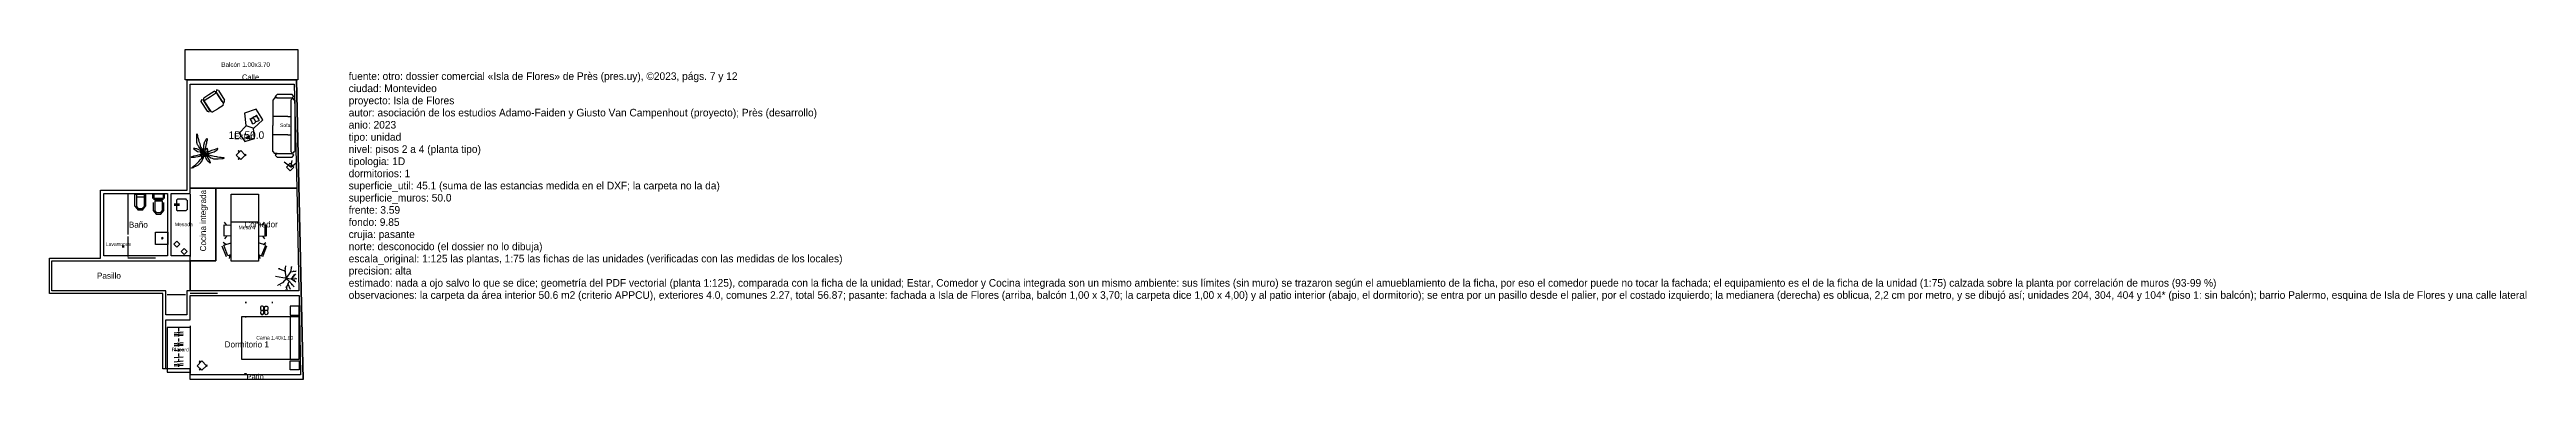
# Model space of a CAD drawing. Header units: metres. Extents: x 0 to 81.5, y 0 to 10.8.
import ezdxf

# ---------------------------------------------------------------- set-up
doc = ezdxf.new("R2010")
doc.units = ezdxf.units.M
for name, color, linetype in [('Trazo_Cotas', 9, 'Continuous'), ('Trazo_Datos', 7, 'Continuous'), ('Trazo_Entrada', 1, 'Continuous'), ('Trazo_Equipamiento', 8, 'Continuous'), ('Trazo_Estancias', 3, 'Continuous'), ('Trazo_Fachada', 30, 'Continuous'), ('Trazo_Medianeras', 8, 'Continuous'), ('Trazo_Puertas', 1, 'Continuous'), ('Trazo_Unidad', 7, 'Continuous'), ('Trazo_Ventanas', 5, 'Continuous')]:
    doc.layers.add(name, color=color, linetype=linetype)

msp = doc.modelspace()

# ---------------------------------------------------------------- linework, layer by layer
at = {"layer": 'Trazo_Cotas'}
msp.add_lwpolyline([(8.17, 9.85), (4.46, 9.85), (4.46, 10.85), (8.17, 10.85)], close=True, dxfattribs=at)
at = {"layer": 'Trazo_Entrada'}
msp.add_line((0, 3.01), (0, 3.9), dxfattribs=at)
at = {"layer": 'Trazo_Equipamiento', "color": 9}
for p, q in [((5, 9.2), (4.98, 9.13)), ((4.98, 9.14), (5.19, 8.82)), ((5.06, 9.18), (4.99, 9.2)), ((5.05, 9.2), (5.3, 8.81)), ((5.26, 8.87), (5.06, 9.18)), ((5.47, 9.46), (5.72, 9.08)), ((5.49, 9.52), (5.48, 9.45)), ((5.68, 9.14), (5.48, 9.45)), ((5.56, 9.5), (5.49, 9.52)), ((5.71, 9.01), (5.54, 8.9)), ((5.56, 9.5), (5.76, 9.18)), ((5.68, 9.13), (5.75, 9.12)), ((5.71, 9.01), (5.72, 9.08)), ((5.75, 9.12), (5.76, 9.18)), ((7.4, 9.25), (7.34, 9.19)), ((7.34, 9.19), (7.34, 8.35)), ((7.49, 9.26), (7.4, 9.26)), ((7.49, 9.37), (7.42, 9.31)), ((7.42, 9.32), (7.49, 9.26)), ((7.49, 9.38), (7.98, 9.38)), ((7.49, 9.26), (7.98, 9.26)), ((8, 9.25), (7.94, 9.19)), ((7.94, 9.19), (7.94, 7.5)), ((8.04, 9.31), (7.98, 9.37)), ((7.98, 9.26), (8.04, 9.32)), ((8.06, 9.19), (8, 9.25)), ((8.07, 9.19), (8.07, 7.5)), ((5.18, 8.82), (5.25, 8.8)), ((5.25, 8.8), (5.26, 8.87)), ((5.3, 8.81), (5.36, 8.79)), ((5.36, 8.8), (5.54, 8.9)), ((6.46, 8.35), (6.72, 8.26)), ((6.79, 8.47), (6.7, 8.63)), ((7.84, 8.65), (7.34, 8.65)), ((7.34, 7.5), (7.34, 8.35)), ((7.84, 8.65), (7.94, 8.65)), ((7.84, 8.04), (7.34, 8.04)), ((7.34, 7.5), (7.4, 7.43)), ((7.49, 7.43), (7.4, 7.43)), ((7.49, 7.43), (7.42, 7.37)), ((7.42, 7.38), (7.49, 7.31)), ((7.49, 7.43), (7.98, 7.43)), ((7.84, 8.04), (7.94, 8.04)), ((7.94, 7.5), (7.99, 7.44)), ((8.04, 7.37), (7.98, 7.43)), ((7.98, 7.31), (8.04, 7.38)), ((8.01, 7.44), (8.06, 7.5)), ((7.49, 7.31), (7.98, 7.31)), ((7.94, 6.98), (7.72, 7.15)), ((7.94, 6.98), (7.98, 7.2)), ((7.94, 6.98), (8.11, 7.12)), ((5.82, 5.08), (5.76, 5.17)), ((6.87, 5.17), (5.97, 5.17)), ((7.01, 5.08), (7.07, 5.17)), ((7.14, 4.71), (7.14, 5.08)), ((5.67, 4.39), (5.81, 4.04)), ((5.8, 4.44), (5.71, 4.5)), ((5.82, 4.71), (5.76, 4.62)), ((5.93, 4.1), (5.91, 3.98)), ((6.9, 4.1), (6.92, 3.98)), ((7.01, 4.71), (7.07, 4.62)), ((7.02, 4.04), (7.15, 4.39)), ((7.03, 4.44), (7.12, 4.5)), ((7.75, 3.56), (7.77, 3.73)), ((7.79, 3.33), (8.05, 3.04)), ((7.94, 3.54), (8.11, 3.57)), ((7.96, 3.31), (8.13, 3.32)), ((7.96, 3.31), (8.1, 3.21)), ((7.84, 3.14), (7.91, 2.97)), ((4.25, 1.6), (4.25, 1.71)), ((4.25, 1.58), (4.25, 1.68)), ((4.63, 1.76), (4.63, 0.19)), ((7.04, 2.27), (6.95, 2.27)), ((7.17, 2.27), (7.08, 2.27)), ((7.91, 2.06), (7.91, 0.66)), ((4.4, 1.55), (4.1, 1.52)), ((4.4, 1.49), (4.1, 1.47)), ((4.4, 1.44), (4.1, 1.42)), ((4.4, 1.2), (4.1, 1.17)), ((4.4, 1.15), (4.1, 1.12)), ((4.4, 1.12), (4.1, 1.09)), ((4.4, 0.97), (4.1, 0.94)), ((4.25, 1.43), (4.25, 1.51)), ((4.25, 1.41), (4.25, 1.5)), ((4.25, 1.27), (4.25, 1.35)), ((4.25, 1.25), (4.25, 1.33)), ((4.25, 1.1), (4.25, 1.18)), ((4.25, 1.08), (4.25, 1.17)), ((4.25, 0.93), (4.25, 1.01)), ((4.25, 0.92), (4.25, 1)), ((4.25, 0.76), (4.25, 0.85)), ((4.25, 0.75), (4.25, 0.83)), ((4.4, 0.73), (4.1, 0.71)), ((4.4, 0.6), (4.1, 0.57)), ((4.4, 0.51), (4.1, 0.48)), ((4.4, 0.46), (4.1, 0.43)), ((4.25, 0.6), (4.25, 0.68)), ((4.25, 0.58), (4.25, 0.67)), ((4.25, 0.43), (4.25, 0.51)), ((4.25, 0.41), (4.25, 0.5))]:
    msp.add_line(p, q, dxfattribs=at)
at = {"layer": 'Trazo_Equipamiento', "color": 8}
for p, q in [((2.59, 4.77), (2.59, 6.09)), ((2.81, 5.7), (2.81, 6.09)), ((2.81, 6.09), (3.16, 6.09)), ((2.97, 6.09), (2.86, 6.09)), ((2.86, 6.08), (2.86, 5.7)), ((3.09, 5.99), (2.88, 5.99)), ((3.11, 6.09), (3, 6.09)), ((3.12, 5.7), (3.12, 6.08)), ((3.39, 5.97), (3.44, 5.92)), ((3.43, 6.09), (3.43, 5.97)), ((3.44, 5.96), (3.58, 5.96)), ((3.44, 5.92), (3.58, 5.92)), ((3.72, 5.86), (3.46, 5.86)), ((3.46, 5.86), (3.46, 5.56)), ((3.58, 5.96), (3.73, 5.96)), ((3.58, 5.92), (3.73, 5.92)), ((3.72, 5.56), (3.72, 5.86)), ((3.73, 5.92), (3.78, 5.97)), ((3.74, 6.09), (3.74, 5.97)), ((3.78, 5.97), (3.78, 6.09)), ((4.27, 5.76), (4.1, 5.76)), ((4.1, 5.73), (4.27, 5.73)), ((4.22, 5.94), (4.18, 5.9)), ((4.19, 5.76), (4.19, 5.9)), ((4.19, 5.58), (4.19, 5.73)), ((4.22, 5.94), (4.48, 5.94)), ((4.52, 5.9), (4.48, 5.94)), ((4.53, 5.9), (4.53, 5.58)), ((4.63, 6.09), (4.63, 4.04)), ((2.81, 5.7), (2.91, 5.57)), ((2.85, 5.7), (2.92, 5.62)), ((2.91, 5.58), (3.06, 5.58)), ((2.92, 5.62), (3.05, 5.62)), ((3.05, 5.62), (3.12, 5.7)), ((3.06, 5.57), (3.16, 5.7)), ((3.41, 5.56), (3.51, 5.44)), ((3.45, 5.56), (3.52, 5.48)), ((3.51, 5.44), (3.66, 5.44)), ((3.52, 5.49), (3.65, 5.49)), ((3.65, 5.48), (3.72, 5.56)), ((3.66, 5.44), (3.76, 5.56)), ((4.18, 5.58), (4.22, 5.54)), ((4.48, 5.54), (4.22, 5.54)), ((4.48, 5.54), (4.52, 5.58)), ((2.4, 4.4), (2.4, 4.34)), ((2.44, 4.34), (2.44, 4.4)), ((2.44, 4.34), (2.44, 4.4)), ((3.87, 2.79), (4.47, 2.79))]:
    msp.add_line(p, q, dxfattribs=at)
at = {"layer": 'Trazo_Equipamiento', "color": 9}
for points in [[(5.07, 9.26), (5.05, 9.19), (5.12, 9.18)], [(5.07, 9.26), (5.24, 9.37), (5.41, 9.48)], [(5.46, 9.4), (5.29, 9.29), (5.12, 9.18)], [(5.46, 9.4), (5.47, 9.46), (5.41, 9.48)], [(6.47, 8.34), (6.24, 8.1), (6.42, 7.82), (6.74, 7.92), (6.71, 8.25)], [(6.72, 8.26), (7.02, 8.54), (6.8, 8.89), (6.41, 8.76), (6.46, 8.35)], [(6.6, 8.57), (6.65, 8.59), (6.7, 8.63)], [(6.68, 8.42), (6.66, 8.45), (6.6, 8.57)], [(6.61, 8.56), (6.66, 8.58), (6.71, 8.62)], [(6.69, 8.41), (6.67, 8.44), (6.65, 8.49), (6.63, 8.52), (6.61, 8.56)], [(6.69, 8.41), (6.74, 8.43), (6.79, 8.47)], [(6.81, 8.69), (6.76, 8.65), (6.7, 8.63)], [(6.81, 8.67), (6.76, 8.64), (6.71, 8.62)], [(6.89, 8.52), (6.85, 8.49), (6.79, 8.47)], [(6.89, 8.53), (6.88, 8.57), (6.85, 8.61), (6.81, 8.69)], [(6.89, 8.52), (6.88, 8.56), (6.85, 8.6), (6.83, 8.63), (6.81, 8.67)], [(5.97, 4.72), (5.74, 4.71), (5.74, 5.08), (5.97, 5.07)], [(6.87, 4.72), (7.09, 4.71), (7.09, 5.08), (6.87, 5.07)], [(5.97, 4.11), (5.86, 4.06), (5.73, 4.41), (5.97, 4.49)], [(6.87, 4.11), (6.97, 4.06), (7.11, 4.41), (6.87, 4.49)], [(7.79, 3.33), (7.67, 3.34), (7.43, 3.38)], [(7.5, 3.38), (7.5, 3.37), (7.5, 3.38)], [(7.79, 3.33), (7.66, 3.18), (7.52, 3.1)], [(7.79, 3.33), (7.75, 3.56), (7.53, 3.64)], [(7.55, 3.66), (7.55, 3.65), (7.55, 3.66)], [(7.74, 3.67), (7.74, 3.66), (7.74, 3.66)], [(7.74, 3.64), (7.74, 3.63)], [(7.75, 3.56), (7.77, 3.56), (7.77, 3.56)], [(7.79, 3.33), (7.94, 3.54), (7.97, 3.71)], [(7.79, 3.33), (7.96, 3.31), (8.1, 3.47)], [(7.82, 3.27), (7.81, 3.26), (7.82, 3.27)], [(7.91, 3.54), (7.92, 3.54), (7.92, 3.54)], [(7.94, 3.69), (7.95, 3.69), (7.95, 3.69)], [(8, 3.39), (7.99, 3.38), (8, 3.39)], [(8.02, 3.56), (8.02, 3.56), (8.01, 3.56)], [(8.03, 3.36), (8.02, 3.35), (8.03, 3.35)], [(8.04, 3.44), (8.03, 3.43), (8.04, 3.44)], [(8.04, 3.42), (8.03, 3.41), (8.04, 3.42)], [(8.06, 3.27), (8.06, 3.27), (8.05, 3.26)], [(8.08, 3.55), (8.08, 3.54), (8.08, 3.54)], [(8.08, 3.33), (8.09, 3.33), (8.09, 3.33)], [(7.51, 3.1), (7.5, 3.09), (7.51, 3.1)], [(7.61, 3.09), (7.6, 3.08), (7.61, 3.09)], [(7.77, 2.94), (7.76, 2.93), (7.76, 2.93)], [(7.77, 3.04), (7.77, 3.03), (7.78, 3.03)], [(7.88, 3.23), (7.79, 3.03), (7.81, 2.91)], [(7.84, 3.16), (7.84, 3.16), (7.84, 3.15)], [(7.95, 3.12), (7.96, 3.12), (7.96, 3.12)], [(4.63, 1.71), (3.87, 1.71), (3.87, 0.24), (4.63, 0.24)]]:
    msp.add_lwpolyline(points, dxfattribs=at)
for points in [[(5.1, 7.46), (5.06, 7.42), (5.01, 7.38), (4.99, 7.36), (4.96, 7.35), (4.93, 7.33), (4.89, 7.32), (4.81, 7.31), (4.77, 7.3), (4.67, 7.3), (4.66, 7.31), (4.67, 7.32), (4.69, 7.33), (4.75, 7.35), (4.87, 7.38), (4.94, 7.4), (5, 7.42)], [(5.1, 7.46), (5.07, 7.37), (5.05, 7.28), (5.01, 7.2), (5, 7.16), (4.97, 7.13), (4.95, 7.1), (4.92, 7.08), (4.89, 7.05), (4.85, 7.03), (4.8, 7), (4.75, 6.98), (4.72, 6.96), (4.7, 6.96), (4.68, 6.95), (4.67, 6.95), (4.67, 6.96), (4.68, 6.96), (4.7, 6.98), (4.74, 7.01), (4.79, 7.05), (4.82, 7.08), (4.86, 7.11), (4.91, 7.17), (4.97, 7.23), (5, 7.27), (5.02, 7.3), (5.05, 7.34), (5.07, 7.38)], [(5.1, 7.46), (5.02, 7.5), (4.97, 7.52), (4.94, 7.54), (4.91, 7.55), (4.84, 7.58), (4.78, 7.6), (4.74, 7.6), (4.74, 7.59), (4.75, 7.57), (4.78, 7.56), (4.82, 7.53), (4.87, 7.5), (4.95, 7.48), (5, 7.47)], [(5.1, 7.46), (5.03, 7.52), (4.96, 7.59), (4.91, 7.65), (4.89, 7.69), (4.87, 7.72), (4.86, 7.76), (4.85, 7.79), (4.84, 7.83), (4.84, 8.05), (4.85, 8.06), (4.85, 8.08), (4.86, 8.07), (4.86, 8.06), (4.87, 8.03), (4.87, 7.98), (4.89, 7.93), (4.91, 7.83), (4.94, 7.76), (4.96, 7.68), (4.98, 7.63), (5, 7.6), (5.04, 7.52)], [(4.99, 7.32), (5.24, 7.35), (5.2, 7.6), (4.96, 7.56)], [(5, 7.33), (5.22, 7.36), (5.19, 7.58), (4.97, 7.55)], [(5.1, 7.46), (5.08, 7.51), (5.07, 7.57), (5.07, 7.67), (5.08, 7.7), (5.11, 7.82), (5.13, 7.85), (5.14, 7.88), (5.15, 7.9), (5.17, 7.92), (5.18, 7.91), (5.18, 7.87), (5.16, 7.81), (5.16, 7.77), (5.14, 7.7), (5.12, 7.56)], [(5.1, 7.46), (5.15, 7.44), (5.27, 7.44), (5.31, 7.45), (5.34, 7.46), (5.42, 7.49), (5.51, 7.55), (5.53, 7.56), (5.54, 7.58), (5.54, 7.59), (5.53, 7.59), (5.41, 7.55), (5.33, 7.53), (5.26, 7.5), (5.2, 7.49), (5.15, 7.47)], [(5.1, 7.46), (5.24, 7.34), (5.31, 7.29), (5.35, 7.28), (5.39, 7.26), (5.42, 7.25), (5.55, 7.25), (5.67, 7.27), (5.71, 7.27), (5.73, 7.28), (5.74, 7.28), (5.74, 7.29), (5.7, 7.29), (5.65, 7.3), (5.59, 7.3), (5.54, 7.31), (5.5, 7.32), (5.42, 7.33), (5.33, 7.35), (5.25, 7.37), (5.17, 7.41)], [(5.1, 7.46), (5.12, 7.43), (5.15, 7.39), (5.18, 7.34), (5.2, 7.31), (5.21, 7.28), (5.25, 7.22), (5.27, 7.16), (5.28, 7.14), (5.28, 7.11), (5.2, 7.19), (5.17, 7.23), (5.15, 7.27), (5.14, 7.32), (5.12, 7.36)], [(6.29, 7.23), (6.44, 7.38), (6.29, 7.53), (6.14, 7.38)], [(6.22, 7.49), (6.24, 7.51), (6.22, 7.53), (6.2, 7.51)], [(6.44, 7.36), (6.47, 7.38), (6.44, 7.4), (6.42, 7.38)], [(6.48, 7.93), (6.47, 7.94), (6.48, 7.95), (6.48, 7.96), (6.49, 7.96), (6.49, 7.97), (6.5, 7.98), (6.51, 7.98), (6.53, 8), (6.54, 8), (6.55, 8.01), (6.58, 8.01), (6.58, 8), (6.57, 7.99), (6.57, 7.98), (6.56, 7.98), (6.52, 7.94), (6.51, 7.94), (6.5, 7.93)], [(6.56, 7.93), (6.58, 7.9), (6.61, 7.93), (6.58, 7.95)], [(6.22, 7.23), (6.24, 7.25), (6.22, 7.27), (6.2, 7.25)], [(7.79, 6.98), (7.91, 6.86), (8.04, 6.98), (7.91, 7.11)], [(5.97, 6.09), (6.87, 6.09), (6.87, 3.89), (5.97, 3.89)], [(6.46, 2.51), (6.46, 2.55)], [(7.31, 2.53), (7.35, 2.53)], [(6.31, 0.66), (8.21, 0.66), (8.21, 2.06), (6.31, 2.06)], [(6.47, 2.06), (6.44, 2.06)], [(6.97, 2.41), (6.95, 2.4), (6.94, 2.38), (6.94, 2.31), (6.95, 2.27), (6.94, 2.18), (6.96, 2.14), (6.97, 2.13), (7, 2.12), (7.01, 2.13), (7.03, 2.14), (7.05, 2.18), (7.04, 2.27), (7.05, 2.31), (7.05, 2.38), (7.03, 2.4), (7.01, 2.41)], [(7.15, 2.41), (7.17, 2.4), (7.18, 2.38), (7.18, 2.31), (7.17, 2.27), (7.18, 2.18), (7.16, 2.14), (7.15, 2.13), (7.13, 2.12), (7.1, 2.13), (7.09, 2.14), (7.08, 2.16), (7.08, 2.27), (7.07, 2.31), (7.07, 2.36), (7.08, 2.38), (7.08, 2.4), (7.1, 2.41)], [(7.91, 2.11), (8.21, 2.11), (8.21, 2.41), (7.91, 2.41)], [(5.01, 0.3), (5.16, 0.45), (5.01, 0.61), (4.86, 0.45)], [(4.94, 0.56), (4.96, 0.58), (4.94, 0.61), (4.92, 0.58)], [(4.94, 0.3), (4.96, 0.32), (4.94, 0.34), (4.92, 0.32)], [(5.17, 0.43), (5.19, 0.45), (5.17, 0.48), (5.14, 0.45)], [(7.91, 0.61), (8.21, 0.61), (8.21, 0.31), (7.91, 0.31)]]:
    msp.add_lwpolyline(points, close=True, dxfattribs=at)
at = {"layer": 'Trazo_Equipamiento', "color": 8}
for points in [[(3.16, 6.09), (3.16, 5.87), (3.16, 5.7)], [(3.78, 6.09), (3.39, 6.09), (3.39, 5.97)], [(3.41, 5.82), (3.41, 5.76), (3.41, 5.56)], [(3.76, 5.56), (3.76, 5.76), (3.76, 5.82)]]:
    msp.add_lwpolyline(points, dxfattribs=at)
for points in [[(2.59, 4.69), (2.57, 4.69), (2.57, 4.04), (2.59, 4.04)], [(3.89, 4.44), (3.49, 4.44), (3.49, 4.84), (3.89, 4.84)], [(3.68, 4.64), (3.71, 4.61), (3.74, 4.64), (3.71, 4.67)], [(4.09, 4.45), (4.19, 4.35), (4.29, 4.45), (4.19, 4.55)], [(4.33, 4.21), (4.43, 4.11), (4.53, 4.21), (4.43, 4.31)], [(6.42, 0.15), (6.42, 0.19), (6.43, 0.19), (6.43, 0.15)], [(6.43, 0.19), (6.47, 0.19), (6.47, 0.15), (6.43, 0.15)], [(6.47, 0.15), (6.47, 0.19), (6.47, 0.15)]]:
    msp.add_lwpolyline(points, close=True, dxfattribs=at)
at = {"layer": 'Trazo_Estancias', "color": 2}
msp.add_lwpolyline([(8.13, 6.29), (4.63, 6.29), (4.63, 9.71), (8.05, 9.71)], close=True, dxfattribs=at)
at = {"layer": 'Trazo_Estancias', "color": 4}
msp.add_lwpolyline([(3.88, 4.06), (1.79, 4.06), (1.79, 6.11), (3.88, 6.11)], close=True, dxfattribs=at)
at = {"layer": 'Trazo_Estancias', "color": 30}
msp.add_lwpolyline([(5.47, 3.9), (4.63, 3.9), (4.63, 4.06), (4, 4.06), (4, 6.11), (4.63, 6.11), (4.63, 6.29), (5.47, 6.29)], close=True, dxfattribs=at)
at = {"layer": 'Trazo_Estancias', "color": 40}
msp.add_lwpolyline([(8.2, 2.91), (4.63, 2.91), (4.63, 3.9), (5.47, 3.9), (5.47, 6.29), (8.13, 6.29)], close=True, dxfattribs=at)
at = {"layer": 'Trazo_Estancias', "color": 8}
msp.add_lwpolyline([(4.63, 2.91), (4.52, 2.91), (4.52, 2.12), (3.82, 2.12), (3.82, 2.91), (0.08, 2.91), (0.08, 3.9), (4.63, 3.9)], close=True, dxfattribs=at)
at = {"layer": 'Trazo_Estancias', "color": 5}
msp.add_lwpolyline([(8.26, 0.15), (4.63, 0.15), (4.63, 0.35), (3.82, 0.35), (3.82, 1.96), (4.63, 1.96), (4.63, 2.76), (8.21, 2.76)], close=True, dxfattribs=at)
at = {"layer": 'Trazo_Fachada'}
for p, q in [((4.53, 9.85), (8.12, 9.85)), ((8.34, 0), (4.63, 0))]:
    msp.add_line(p, q, dxfattribs=at)
at = {"layer": 'Trazo_Medianeras'}
msp.add_line((8.34, 0), (8.12, 9.85), dxfattribs=at)
at = {"layer": 'Trazo_Puertas'}
for p, q in [((3.48, 3.99), (2.58, 3.99)), ((5.53, 2.83), (4.63, 2.83))]:
    msp.add_line(p, q, dxfattribs=at)
at = {"layer": 'Trazo_Unidad'}
msp.add_lwpolyline([(8.34, 0), (4.63, 0), (4.63, 0.35), (3.73, 0.35), (3.73, 2.83), (0, 2.83), (0, 3.99), (1.68, 3.99), (1.68, 6.22), (4.53, 6.22), (4.53, 9.85), (8.12, 9.85)], close=True, dxfattribs=at)
at = {"layer": 'Trazo_Ventanas'}
for p, q in [((7.58, 9.85), (4.63, 9.85)), ((8.25, 0), (4.65, 0))]:
    msp.add_line(p, q, dxfattribs=at)

# ---------------------------------------------------------------- texts
at = {"layer": 'Trazo_Cotas'}
msp.add_text('Balcón 1.00x3.70', height=0.15, dxfattribs=at).set_placement((5.65, 10.28))
at = {"layer": 'Trazo_Datos'}
for s, p in [('fuente: otro: dossier comercial «Isla de Flores» de Près (pres.uy), ©2023, págs. 7 y 12', (9.84, 9.85)), ('ciudad: Montevideo', (9.84, 9.45)), ('proyecto: Isla de Flores', (9.84, 9.05)), ('autor: asociación de los estudios Adamo-Faiden y Giusto Van Campenhout (proyecto); Près (desarrollo)', (9.84, 8.65)), ('anio: 2023', (9.84, 8.25)), ('tipo: unidad', (9.84, 7.85)), ('nivel: pisos 2 a 4 (planta tipo)', (9.84, 7.45)), ('tipologia: 1D', (9.84, 7.05)), ('dormitorios: 1', (9.84, 6.65)), ('frente: 3.59', (9.84, 5.45)), ('superficie_util: 45.1 (suma de las estancias medida en el DXF; la carpeta no la da)', (9.84, 6.25)), ('superficie_muros: 50.0', (9.84, 5.85)), ('fondo: 9.85', (9.84, 5.05)), ('crujia: pasante', (9.84, 4.65)), ('escala_original: 1:125 las plantas, 1:75 las fichas de las unidades (verificadas con las medidas de los locales)', (9.84, 3.85)), ('norte: desconocido (el dossier no lo dibuja)', (9.84, 4.25)), ('estimado: nada a ojo salvo lo que se dice; geometría del PDF vectorial (planta 1:125), comparada con la ficha de la unidad; Estar, Comedor y Cocina integrada son un mismo ambiente: sus límites (sin muro) se trazaron según el amueblamiento de la ficha, por eso el comedor puede no tocar la fachada; el equipamiento es el de la ficha de la unidad (1:75) calzada sobre la planta por correlación de muros (93-99 %)', (9.84, 3.05)), ('precision: alta', (9.84, 3.45)), ('observaciones: la carpeta da área interior 50.6 m2 (criterio APPCU), exteriores 4.0, comunes 2.27, total 56.87; pasante: fachada a Isla de Flores (arriba, balcón 1,00 x 3,70; la carpeta dice 1,00 x 4,00) y al patio interior (abajo, el dormitorio); se entra por un pasillo desde el palier, por el costado izquierdo; la medianera (derecha) es oblicua, 2,2 cm por metro, y se dibujó así; unidades 204, 304, 404 y 104* (piso 1: sin balcón); barrio Palermo, esquina de Isla de Flores y una calle lateral', (9.84, 2.65))]:
    msp.add_text(s, height=0.25, dxfattribs=at).set_placement(p)
at = {"layer": 'Trazo_Equipamiento', "color": 8}
for s, p in [('Sofa', (7.58, 8.3)), ('Mesada', (4.12, 5.04)), ('Mesa 4', (6.22, 4.94)), ('Lavarropas', (1.85, 4.39)), ('Placard', (4.02, 0.92)), ('Cama 1.40x1.90', (6.8, 1.31))]:
    msp.add_text(s, height=0.12, dxfattribs=at).set_placement(p)
at = {"layer": 'Trazo_Estancias', "color": 2}
msp.add_text('Estar', height=0.2, dxfattribs=at).set_placement((6.07, 7.9))
at = {"layer": 'Trazo_Estancias', "color": 30}
msp.add_text('Cocina integrada', height=0.2, rotation=90, dxfattribs=at).set_placement((5.15, 4.21))
at = {"layer": 'Trazo_Estancias', "color": 4}
msp.add_text('Baño', height=0.2, dxfattribs=at).set_placement((2.61, 4.99))
at = {"layer": 'Trazo_Estancias', "color": 40}
msp.add_text('Comedor', height=0.2, dxfattribs=at).set_placement((6.41, 5))
at = {"layer": 'Trazo_Estancias', "color": 8}
msp.add_text('Pasillo', height=0.2, dxfattribs=at).set_placement((1.56, 3.31))
at = {"layer": 'Trazo_Estancias', "color": 5}
msp.add_text('Dormitorio 1', height=0.2, dxfattribs=at).set_placement((5.76, 1.05))
at = {"layer": 'Trazo_Fachada'}
for s, p in [('Calle', (6.33, 9.85)), ('Patio', (6.48, 0))]:
    msp.add_text(s, height=0.18, dxfattribs=at).set_placement(p)
at = {"layer": 'Trazo_Unidad'}
msp.add_text('1D 50.0', height=0.25, dxfattribs=at).set_placement((5.89, 7.91))

doc.saveas('drawing.dxf')
